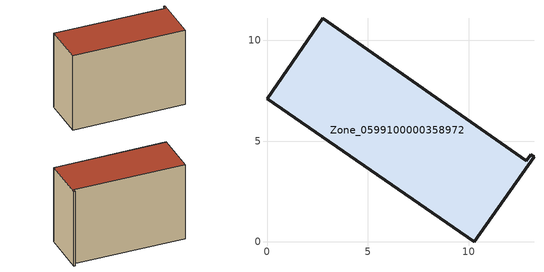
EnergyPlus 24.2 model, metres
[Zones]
Zone_0599100000358972
 floor ground (C_G): 0,7.11 2.77,11.11 12.85,4.03 13.07,4.34 13.24,4.23 10.27,0 z3.68
 wall outside (C_F): 2.77,11.11 0,7.11 10.27,0 13.24,4.23 13.07,4.34 12.85,4.03 2.77,11.11 z3.68:12.52
 roof outside (C_R): 13.24,4.23 13.07,4.34 12.85,4.03 2.77,11.11 0,7.11 10.27,0 z12.52
[BUILDING]
Pand.0599100000358972: North Axis=0; Terrain=City; Loads Convergence Tolerance Value=0.04; Temperature Convergence Tolerance Value=0.4; Solar Distribution=FullExterior; Maximum Number of Warmup Days=25; Minimum Number of Warmup Days=1
[Site:Location]
Rotterdam.The.Hague.AP_ZH_NLD Design_Conditions: Latitude=51.96; Longitude=4.45; Time Zone=1; Elevation=-4.5
[SITE:GROUNDTEMPERATURE:BUILDINGSURFACE]
18, 18, 18, 18, 18, 18, 18, 18, 18, 18, 18, 18
[MATERIAL] Thermal Absorptance=0.9; Solar Absorptance=0.7; Visible Absorptance=0.7
Name | Roughness | Thickness | Conductivity | Density | Specific Heat
G.TC.1992-2005 | MediumSmooth | 0.15 | 0.06 | 540 | 1210
F.TC.1992-2005 | Rough | 0.3 | 0.12 | 1920 | 840
R.TC.1992-2005 | MediumRough | 0.2 | 0.08 | 1500 | 1000
[CONSTRUCTION]
C_G: G.TC.1992-2005
C_F: F.TC.1992-2005
C_R: R.TC.1992-2005
[ZONE]
Zone_0599100000358972: Type=1; Multiplier=1; Ceiling Height=Autocalculate; Volume=Autocalculate; Floor Area=autocalculate; Part of Total Floor Area=Yes
[ZONEINFILTRATION:DESIGNFLOWRATE]
Infil_Zone_0599100000358972: Zone or ZoneList or Space or SpaceList=Zone_0599100000358972; Schedule=AlwaysOn; Design Flow Rate Calculation Method=Flow/Area; Flow Rate per Floor Area=0.0015; Constant Term Coefficient=1; Temperature Term Coefficient=0; Velocity Term Coefficient=0; Velocity Squared Term Coefficient=0
[HVACTEMPLATE:ZONE:IDEALLOADSAIRSYSTEM]
Zone_0599100000358972: Maximum Heating Supply Air Temperature=50; Minimum Cooling Supply Air Temperature=13; Maximum Heating Supply Air Humidity Ratio=0.0156; Minimum Cooling Supply Air Humidity Ratio=0.0077; Heating Limit=NoLimit; Cooling Limit=NoLimit; Dehumidification Control Type=ConstantSensibleHeatRatio; Cooling Sensible Heat Ratio=0.7; Dehumidification Setpoint=60; Humidification Control Type=None; Humidification Setpoint=30; Outdoor Air Method=None; Outdoor Air Flow Rate per Person=0.00944; Outdoor Air Flow Rate per Zone Floor Area=0; Outdoor Air Flow Rate per Zone=0; Demand Controlled Ventilation Type=None; Outdoor Air Economizer Type=NoEconomizer; Heat Recovery Type=None; Sensible Heat Recovery Effectiveness=0.7; Latent Heat Recovery Effectiveness=0.65
[ZONECONTROL:THERMOSTAT]
ThermostatControl_Zone_0599100000358972: Zone or ZoneList=Zone_0599100000358972; Control Type Schedule=DualSetpointControlType; Control 1=Thermostat_Zone_0599100000358972; Temperature Difference Between Cutout And Setpoint=0
[THERMOSTATSETPOINT:DUALSETPOINT]
Thermostat_Zone_0599100000358972: Heating Setpoint Temperature Schedule=HeatingSetpoint_Zone_0599100000358972; Cooling Setpoint Temperature Schedule=CoolingSetpoint_Zone_0599100000358972
[SCHEDULE:COMPACT]
HeatingSetpoint_Zone_0599100000358972: Through: 12/31, For: AllDays, Until: 24:00, 21
CoolingSetpoint_Zone_0599100000358972: Through: 12/31, For: AllDays, Until: 24:00, 24
DualSetpointControlType: Through: 12/31, For: AllDays, Until: 24:00, 4
AlwaysOn: Through: 12/31, For: AllDays, Until: 24:00, 1
